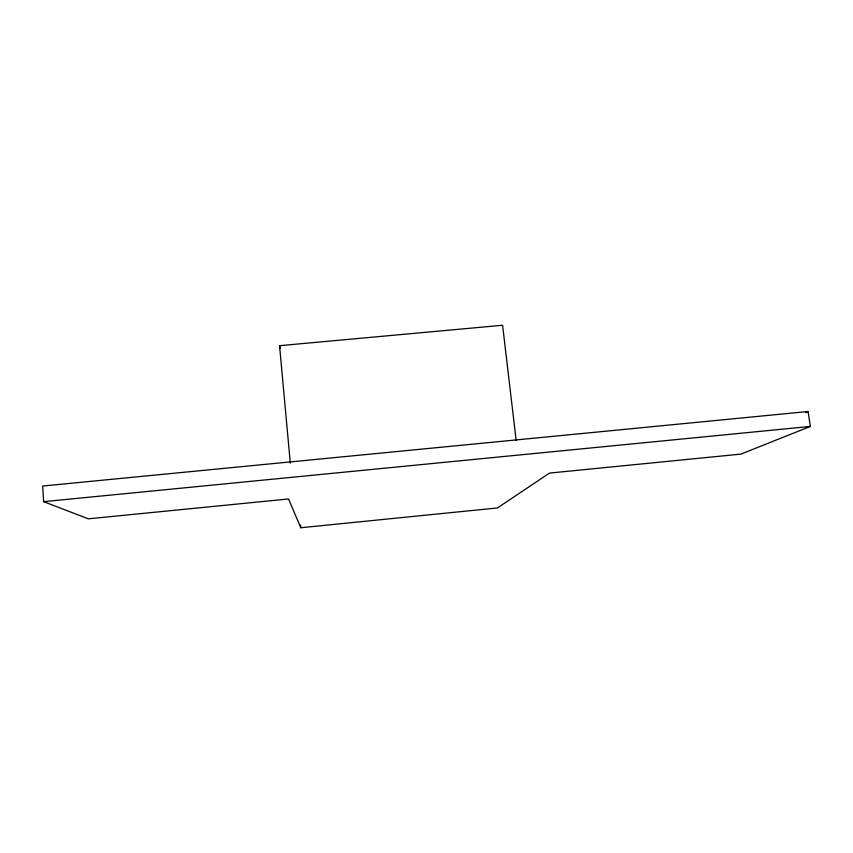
<?xml version="1.0" encoding="UTF-8"?>
<svg xmlns="http://www.w3.org/2000/svg" width="853" height="853" viewBox="0 0 853 853"><rect width="100%" height="100%" fill="white"/><g stroke="black" fill="none" stroke-linecap="round" stroke-linejoin="round"><path stroke-width="1.28" d="M805.659 412.553L808.079 411.509L810.35 426.425L740.916 454.105L549.513 473.084L497.438 507.951L300.8 527.74L288.527 498.973L88.307 518.827L43.631 501.66L42.65 486.029L808.079 411.509M43.631 501.66L810.35 426.425M290.308 463.094L279.549 345.689L502.588 325.26L516.161 440.404M279.549 345.689L280.104 348.259M300.555 525.107L300.8 527.74"/></g></svg>
